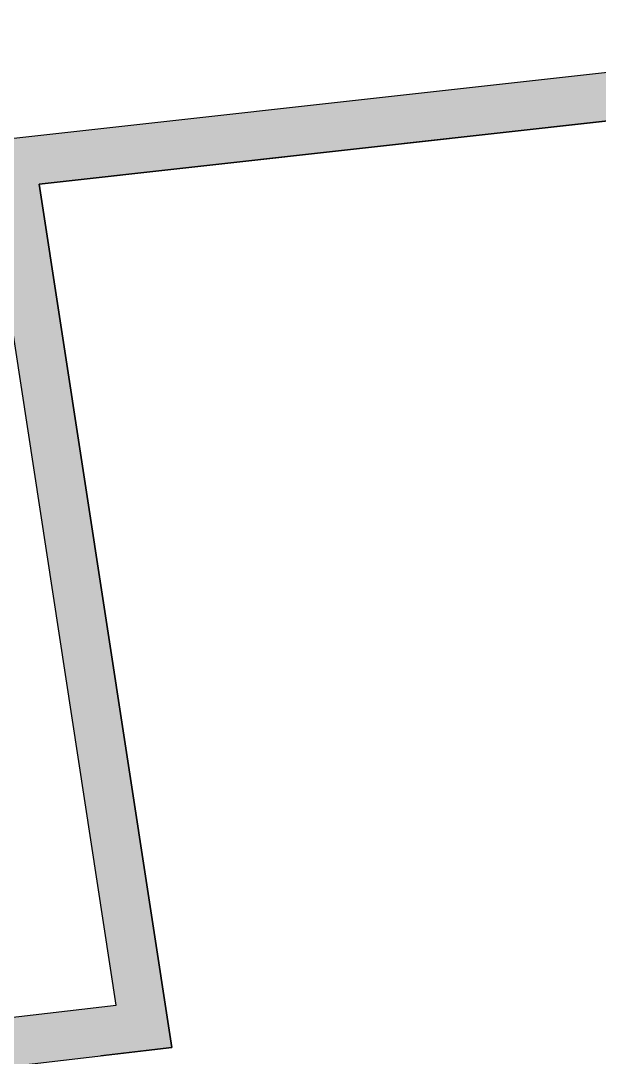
# Model space of a CAD drawing. Extents: x 24214 to 26635, y 31988 to 38688.
# Drawn here: x 25433.7 to 25671.4, y 34640.5 to 35066.7 of the extents above; entities that cross this region are included whole.
import ezdxf

# ---------------------------------------------------------------- set-up
doc = ezdxf.new("R2010")
doc.units = 0
doc.header["$MEASUREMENT"] = 0
doc.layers.add('Leica_3DDisto_2D', color=5, linetype='Continuous')

msp = doc.modelspace()

# ---------------------------------------------------------------- hatches: boundary and pattern name
at = {"linetype": 'ByBlock', "transparency": 33554495}
msp.add_hatch(color=254, dxfattribs=at).paths.add_polyline_path([(25336.29671, 34625.83532), (25362.26671, 34628.87156), (25466.54671, 34641.06327), (25495.81671, 34644.48532), (25441.23671, 34999.55532), (25702.12671, 35028.56532), (25712.07153, 35029.67115), (25847.29459, 35044.70745), (25867.1765, 35046.91824), (25864.54705, 35066.74913), (25418.30057, 35017.12817), (25472.89841, 34661.94209), (25356.29671, 34648.30981), (25356.29671, 34662.63377), (24928.42738, 34608.08474), (24930.95671, 34588.24532), (24935.91656, 34588.87765), (25336.29671, 34639.92209)])

# ---------------------------------------------------------------- linework, layer by layer
at = {"linetype": 'ByBlock'}
for points in [[(24928.42738, 34608.08474), (25356.29671, 34662.63377), (25356.29671, 34648.30981), (25472.89841, 34661.94209), (25418.30057, 35017.12817), (25864.54705, 35066.74913), (25909.17272, 34730.18913)], [(24930.95671, 34588.24532), (25336.29671, 34639.92209), (25336.29671, 34625.83532), (25495.81671, 34644.48532), (25441.23671, 34999.55532), (25847.29459, 35044.70745), (25889.34938, 34727.53665)]]:
    msp.add_lwpolyline(points, dxfattribs=at)
at = {"layer": 'Leica_3DDisto_2D'}
for p, q in [((25702.12671, 35028.56532), (25441.23671, 34999.55532)), ((25441.23671, 34999.55532), (25495.81671, 34644.48532)), ((25495.81671, 34644.48532), (25466.54671, 34641.06327))]:
    msp.add_line(p, q, dxfattribs=at)

doc.saveas('drawing.dxf')
